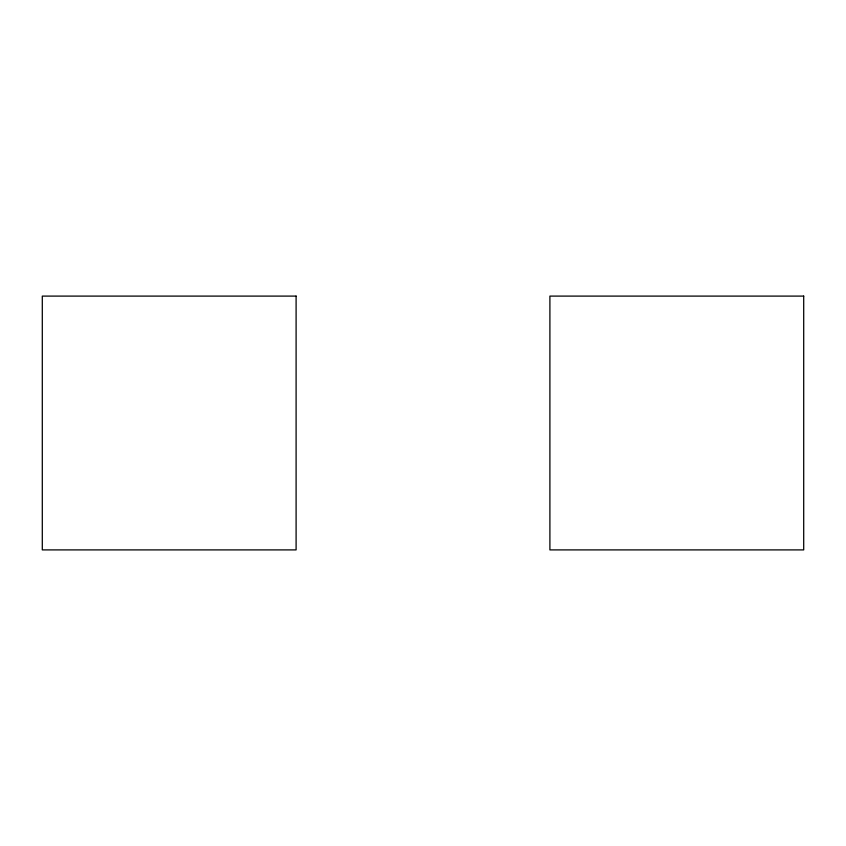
<?xml version="1.0" encoding="UTF-8"?>
<svg xmlns="http://www.w3.org/2000/svg" width="846" height="846" viewBox="0 0 846 846"><rect width="100%" height="100%" fill="white"/><g stroke="black" fill="none" stroke-linecap="round" stroke-linejoin="round"><path stroke-width="1.27" d="M296.1 296.1L42.3 296.1L42.3 549.9L296.1 549.9L296.1 296.1M803.7 296.1L549.9 296.1L549.9 549.9L803.7 549.9L803.7 296.1"/></g></svg>
